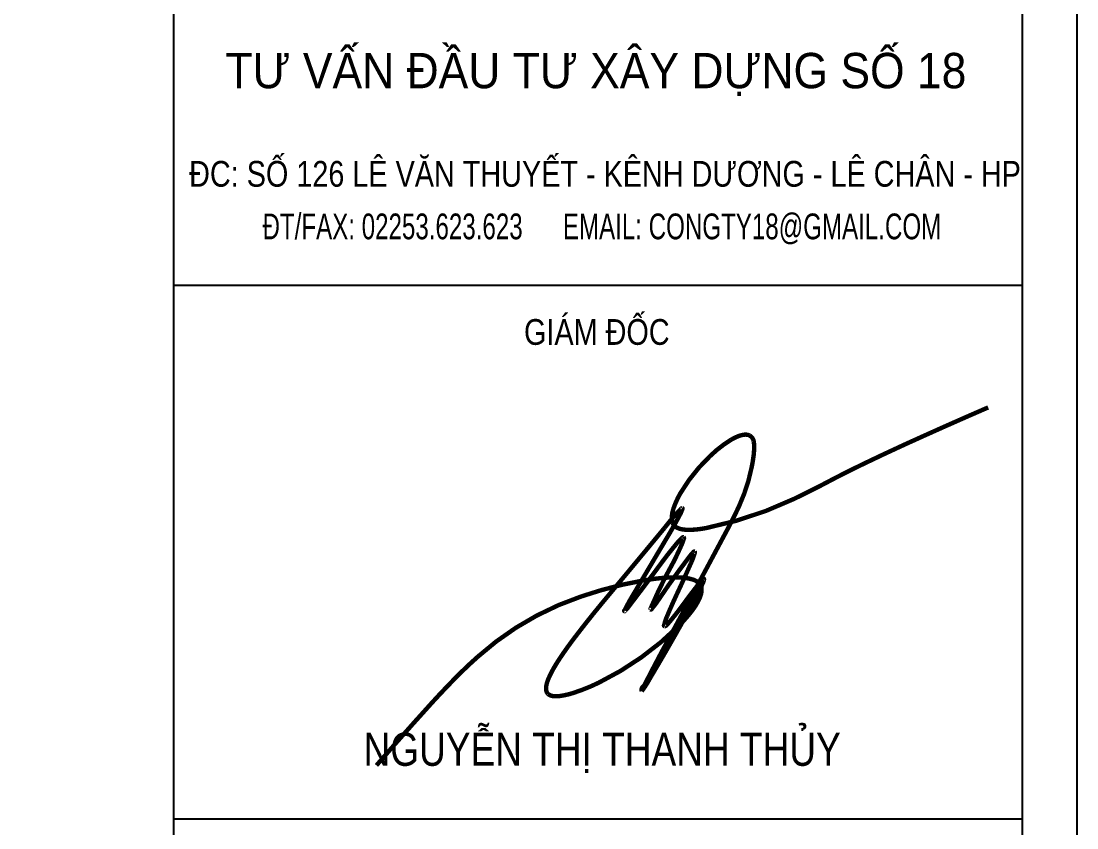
# Model space of a CAD drawing. Header units: inches. Extents: x 138 to 1256, y -84 to 787.
# Drawn here: x 862.6 to 910.03, y 2.44 to 38.7 of the extents above; entities that cross this region are included whole.
import ezdxf
from ezdxf.enums import TextEntityAlignment as Align

# ---------------------------------------------------------------- set-up
doc = ezdxf.new("R2010")
doc.units = ezdxf.units.IN
doc.header["$MEASUREMENT"] = 0
for name, color, linetype in [('ENTTNTHIETKE1', 2, 'Continuous'), ('KHUNGTEN', 5, 'Continuous'), ('thep', 2, 'Continuous'), ('TXT', 5, 'Continuous')]:
    doc.layers.add(name, color=color, linetype=linetype)
doc.layers.add('ISO', color=153, linetype='Continuous', lineweight=13)
doc.layers.add('LC Net dam 1', color=30, linetype='Continuous', lineweight=30)
doc.styles.add('style1', font='')
doc.styles.add('T2', font='', dxfattribs={"width": 0.8})
doc.styles.get('style1').set_extended_font_data('.VnAvantH')
doc.styles.get('T2').set_extended_font_data('.VnArialH')

# ---------------------------------------------------------------- blocks, each defined once
blk = doc.blocks.new('nguyen thi thanh thuy')
at = {"layer": 'ISO', "ltscale": 2, "const_width": 40}
blk.add_lwpolyline([(-2685.4, -1690.1, -0.006388), (-2178.1, -1117.2, -0.008557), (-1977.1, -905, -0.017087), (-1770, -707.7, -0.102087), (-833.4, -160.9, -0.039833), (-269.9, -15.6, -0.020512), (-89.9, 7.9, -0.044497), (98.1, 9.2, -0.05587), (181.6, -8.2, -0.113633), (236.4, -41.5, -0.176433), (257.8, -92.3, -0.077033), (253.7, -135, -0.069534), (223, -210.3, -0.038569), (166.2, -296, -0.030368), (56.8, -421.1, -0.082382), (-675, -942.2, -0.035158), (-905.3, -1034.7, -0.04441), (-1025.7, -1061.9, -0.066948), (-1091.2, -1061.8, -0.143409), (-1132, -1043, -0.176131), (-1149.2, -1006.6, -0.069024), (-1148.5, -973.4, -0.059887), (-1130.8, -911.1, -0.036714), (-1079.2, -807.3, -0.019023), (-1000, -682.9, -0.011006), (-898, -541.6, -0.01042), (-644.7, -222.1, 0.001355), (-75.8, 462.8, -0.031231), (69.1, 631, -0.180623), (82.3, 639.7, -0.602198), (83.7, 631.2, -0.055981), (56.2, 569.7, -0.010846), (-27.9, 418.4, 0.000464), (-371, -160.9, 0.02324), (-439.2, -286.5, 1.627113), (-437, -292.1, 0.049833), (-396.8, -245, 0.005496), (-91.5, 162.5, -0.011697), (25.6, 310.6, -0.051381), (82, 370, -0.288592), (95.3, 375.8, -0.379106), (96.5, 362.2, -0.040394), (80.1, 315.1, -0.015043), (3.8, 152.7, 0.026859), (-200.3, -261.4, 0.160173), (-204.1, -277.9, 0.62441), (-194.8, -272.7, 0.034188), (-141.3, -204.2, -0.015387), (147.5, 199.8, -0.034245), (182.5, 239.8, -0.377171), (195.3, 246.4, -0.275743), (194.8, 230.4, -0.039705), (161.8, 142.5, -0.007154), (28.7, -150.3, 0.010269), (-52.9, -335.4, 0.059207), (-80.7, -418.2, 0.494242), (-77.5, -430.8, 0.209425), (-60.9, -420.8, 0.031522), (-21.6, -378, 0.012151), (91.6, -232.4, -0.015412), (249.4, -26.1, -0.066877), (273.5, -2.4, -1.012313), (279.4, -7.7, -0.055225), (269.4, -38.1, -0.019501), (210.8, -159.4, -0.008968), (2.2, -538.3, -0.00525), (-207.3, -897.9, -0.041875), (-283.9, -1018, -0.365695), (-263.6, -970.2, -0.007459), (-38.9, -543.2, 0.000828), (491.4, 446.6, 0.016244), (597.6, 658.9, 0.05881), (710.8, 1008.7, 0.039413), (734.1, 1174.4, 0.060004), (729.9, 1241.8, 0.240646), (691.7, 1297.9, 0.134453), (646.8, 1304.9, 0.071372), (589.7, 1290.7, 0.040684), (523.3, 1257.9, 0.056501), (335.5, 1111.7, 0.071752), (64.6, 772.2, 0.045704), (5.1, 641.6, 0.058573), (-11.7, 565.5, 0.116475), (-4.7, 505.2, 0.165912), (29.8, 465.9, 0.096245), (88.3, 446.5, 0.048338), (165.1, 443, 0.036618), (301.5, 459.8, 0.062636), (1096.8, 724.3, 0.01049), (1468.9, 913.3, -0.006081), (1725.3, 1041.2, -0.007252), (2275.1, 1296.6, -0.003845), (2851.9, 1551.5)], format="xyb", dxfattribs=at)
blk = doc.blocks.new('khung vpn')
at = {"layer": 'KHUNGTEN'}
blk.add_lwpolyline([(52556.243, -4234.885), (52502.0479, -4234.885), (52502.0479, -4195.6621), (52556.243, -4195.6621)], close=True, dxfattribs=at)
at = {"layer": 'thep'}
for p, q in [((52549.4429, -4216.7211), (52555.8322, -4216.7211)), ((52549.4429, -4220.7414), (52555.8322, -4220.7414))]:
    blk.add_line(p, q, dxfattribs=at)
for points in [[(52555.8322, -4234.4741), (52502.4588, -4234.4741), (52502.4588, -4196.073), (52555.8322, -4196.073)], [(52555.8322, -4196.073), (52555.8322, -4234.4741), (52549.4429, -4234.4741), (52549.4429, -4196.073)]]:
    blk.add_lwpolyline(points, close=True, dxfattribs=at)
at = {"layer": 'TXT', "linetype": 'Continuous'}
blk.add_line((52555.8322, -4196.073), (52555.8322, -4234.4741), dxfattribs=at)
at = {"layer": 'LC Net dam 1', "xscale": 0.0008320000000000002, "yscale": 0.0008320000000000002, "zscale": 0.0008320000000000002}
blk.add_blockref('nguyen thi thanh thuy', (52553.2021, -4218.9336), dxfattribs=at)
at = {"layer": 'TXT', "linetype": 'Continuous', "style": 'T2', "width": 0.9}
blk.add_text('t\xad vÊn ®Çu t\xad x©y dùng sè 18', height=0.266174, dxfattribs=at).set_placement((52552.6207, -4215.0939), align=Align.MIDDLE)
at = {"layer": 'TXT', "linetype": 'Continuous'}
for s, height, style, width, p in [('®c: sè 126 lª v¨n thuyÕt - kªnh d\xad¬ng - lª ch©n - hp', 0.194085, 'T2', 0.8, (52552.6892, -4215.9797)), ('§T/fax: 02253.623.623      Email: Congty18@gmail.com', 0.194085, 'style1', 0.7, (52552.6657, -4216.3758)), ('nguyÔn thÞ thanh thñy', 0.249538, 'T2', 0.8, (52552.6678, -4220.343))]:
    blk.add_text(s, height=height, dxfattribs=dict(at, style=style, width=width)).set_placement(p, align=Align.CENTER)
at = {"layer": 'TXT', "linetype": 'Continuous', "style": 'T2', "width": 0.8}
blk.add_text('gi¸m ®èc', height=0.19408, dxfattribs=at).set_placement((52552.0793, -4217.1711))

msp = doc.modelspace()

# ---------------------------------------------------------------- block references
at = {"layer": 'ENTTNTHIETKE1', "color": 6, "xscale": 5.965326529308613, "yscale": 5.965326529308613, "zscale": 5.965326529308613}
msp.add_blockref('khung vpn', (-312605.119, 25180.949), dxfattribs=at)

doc.saveas('drawing.dxf')
